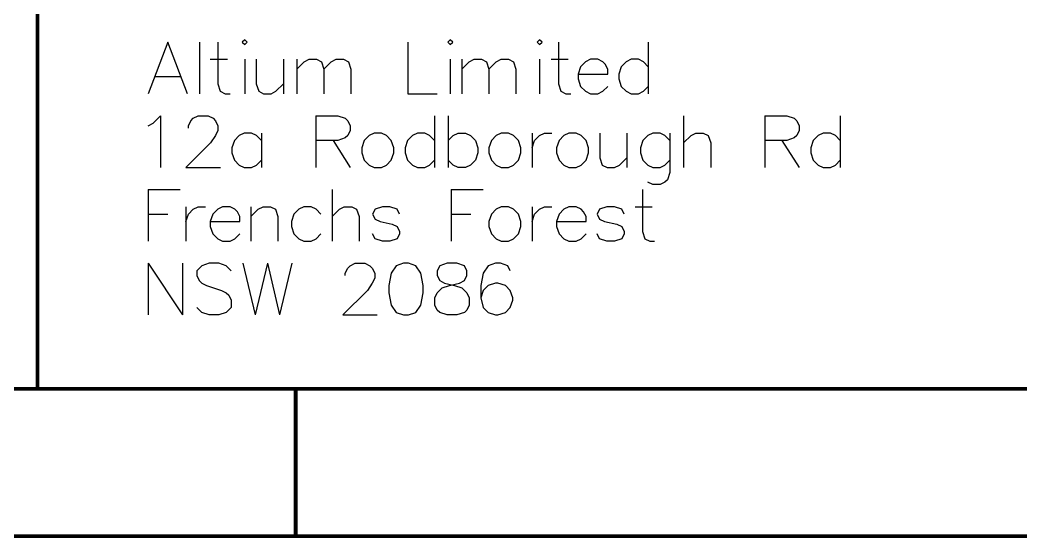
# Model space of a CAD drawing. Header units: millimetres. Extents: x 0.2 to 11.7, y 0.2 to 7.8.
# Drawn here: x 5.576 to 6.933, y 0.198 to 0.9 of the extents above; entities that cross this region are included whole.
import ezdxf

# ---------------------------------------------------------------- set-up
doc = ezdxf.new("R2010")
doc.units = ezdxf.units.MM
doc.header["$MEASUREMENT"] = 0
doc.layers.add('Mechanical16', color=56, linetype='Continuous')

msp = doc.modelspace()

# ---------------------------------------------------------------- linework, layer by layer
at = {"layer": 'Mechanical16'}
for p, q in [((5.7767, 0.87), (5.75, 0.8)), ((5.8033, 0.8), (5.7767, 0.87)), ((5.8197, 0.87), (5.8197, 0.8)), ((5.8443, 0.87), (5.8443, 0.8133)), ((5.881, 0.8733), (5.8776, 0.87)), ((5.8776, 0.87), (5.881, 0.8667)), ((5.8843, 0.87), (5.881, 0.8733)), ((5.881, 0.8667), (5.8843, 0.87)), ((6.1019, 0.87), (6.1019, 0.8)), ((6.1596, 0.8733), (6.1562, 0.87)), ((6.1562, 0.87), (6.1596, 0.8667)), ((6.1629, 0.87), (6.1596, 0.8733)), ((6.1596, 0.8667), (6.1629, 0.87)), ((6.2806, 0.8733), (6.2772, 0.87)), ((6.2772, 0.87), (6.2806, 0.8667)), ((6.2839, 0.87), (6.2806, 0.8733)), ((6.2806, 0.8667), (6.2839, 0.87)), ((6.3062, 0.87), (6.3062, 0.8133)), ((6.4279, 0.87), (6.4279, 0.8)), ((5.8343, 0.8467), (5.8576, 0.8467)), ((5.881, 0.8467), (5.881, 0.8)), ((5.8966, 0.8467), (5.8966, 0.8133)), ((5.9333, 0.8467), (5.9333, 0.8)), ((5.9516, 0.8467), (5.9516, 0.8)), ((5.9516, 0.8333), (5.9616, 0.8433)), ((5.9616, 0.8433), (5.9683, 0.8467)), ((5.9683, 0.8467), (5.9783, 0.8467)), ((5.9783, 0.8467), (5.9849, 0.8433)), ((5.9849, 0.8433), (5.9883, 0.8333)), ((5.9883, 0.8333), (5.9983, 0.8433)), ((5.9983, 0.8433), (6.0049, 0.8467)), ((6.0049, 0.8467), (6.0149, 0.8467)), ((6.0149, 0.8467), (6.0216, 0.8433)), ((6.0216, 0.8433), (6.0249, 0.8333)), ((6.1596, 0.8467), (6.1596, 0.8)), ((6.1752, 0.8467), (6.1752, 0.8)), ((6.1752, 0.8333), (6.1852, 0.8433)), ((6.1852, 0.8433), (6.1919, 0.8467)), ((6.1919, 0.8467), (6.2019, 0.8467)), ((6.2019, 0.8467), (6.2086, 0.8433)), ((6.2086, 0.8433), (6.2119, 0.8333)), ((6.2119, 0.8333), (6.2219, 0.8433)), ((6.2219, 0.8433), (6.2286, 0.8467)), ((6.2286, 0.8467), (6.2386, 0.8467)), ((6.2386, 0.8467), (6.2452, 0.8433)), ((6.2452, 0.8433), (6.2486, 0.8333)), ((6.2806, 0.8467), (6.2806, 0.8)), ((6.2962, 0.8467), (6.3195, 0.8467)), ((6.3429, 0.8433), (6.3362, 0.8367)), ((6.3495, 0.8467), (6.3429, 0.8433)), ((6.3595, 0.8467), (6.3495, 0.8467)), ((6.3662, 0.8433), (6.3595, 0.8467)), ((6.3695, 0.84), (6.3662, 0.8433)), ((6.3979, 0.8433), (6.3912, 0.8367)), ((6.4045, 0.8467), (6.3979, 0.8433)), ((6.4145, 0.8467), (6.4045, 0.8467)), ((6.4212, 0.8433), (6.4145, 0.8467)), ((6.4279, 0.8367), (6.4212, 0.8433)), ((5.9883, 0.8333), (5.9883, 0.8)), ((6.0249, 0.8333), (6.0249, 0.8)), ((6.2119, 0.8333), (6.2119, 0.8)), ((6.2486, 0.8333), (6.2486, 0.8)), ((6.3362, 0.8367), (6.3329, 0.8267)), ((6.3729, 0.8333), (6.3695, 0.84)), ((6.3729, 0.8267), (6.3729, 0.8333)), ((6.3912, 0.8367), (6.3879, 0.8267)), ((5.76, 0.8233), (5.7933, 0.8233)), ((6.3329, 0.8267), (6.3729, 0.8267)), ((6.3329, 0.8267), (6.3329, 0.82)), ((6.3329, 0.82), (6.3362, 0.81)), ((6.3879, 0.8267), (6.3879, 0.82)), ((6.3879, 0.82), (6.3912, 0.81)), ((5.8443, 0.8133), (5.8476, 0.8033)), ((5.8476, 0.8033), (5.8543, 0.8)), ((5.8966, 0.8133), (5.9, 0.8033)), ((5.9, 0.8033), (5.9066, 0.8)), ((5.9166, 0.8), (5.9233, 0.8033)), ((5.9233, 0.8033), (5.9333, 0.8133)), ((6.3062, 0.8133), (6.3095, 0.8033)), ((6.3095, 0.8033), (6.3162, 0.8)), ((6.3362, 0.81), (6.3429, 0.8033)), ((6.3429, 0.8033), (6.3495, 0.8)), ((6.3595, 0.8), (6.3662, 0.8033)), ((6.3662, 0.8033), (6.3729, 0.81)), ((6.3912, 0.81), (6.3979, 0.8033)), ((6.3979, 0.8033), (6.4045, 0.8)), ((6.4145, 0.8), (6.4212, 0.8033)), ((6.4212, 0.8033), (6.4279, 0.81)), ((5.8543, 0.8), (5.861, 0.8)), ((5.9066, 0.8), (5.9166, 0.8)), ((6.1019, 0.8), (6.1419, 0.8)), ((6.3162, 0.8), (6.3229, 0.8)), ((6.3495, 0.8), (6.3595, 0.8)), ((6.4045, 0.8), (6.4145, 0.8)), ((5.75, 0.7567), (5.7567, 0.76)), ((5.7567, 0.76), (5.7667, 0.77)), ((5.7667, 0.77), (5.7667, 0.7)), ((5.8047, 0.7567), (5.808, 0.7633)), ((5.808, 0.7633), (5.8113, 0.7667)), ((5.8113, 0.7667), (5.818, 0.77)), ((5.818, 0.77), (5.8313, 0.77)), ((5.8313, 0.77), (5.838, 0.7667)), ((5.838, 0.7667), (5.8413, 0.7633)), ((5.8413, 0.7633), (5.8446, 0.7567)), ((5.9773, 0.77), (5.9773, 0.7)), ((5.9773, 0.77), (6.0073, 0.77)), ((6.0073, 0.77), (6.0173, 0.7667)), ((6.0173, 0.7667), (6.0206, 0.7633)), ((6.0206, 0.7633), (6.0239, 0.7567)), ((6.1383, 0.77), (6.1383, 0.7)), ((6.1569, 0.77), (6.1569, 0.7)), ((6.4758, 0.77), (6.4758, 0.7)), ((6.5858, 0.77), (6.5858, 0.7)), ((6.5858, 0.77), (6.6158, 0.77)), ((6.6158, 0.77), (6.6258, 0.7667)), ((6.6258, 0.7667), (6.6291, 0.7633)), ((6.6291, 0.7633), (6.6325, 0.7567)), ((6.6881, 0.77), (6.6881, 0.7)), ((5.8047, 0.7533), (5.8047, 0.7567)), ((5.8446, 0.75), (5.8413, 0.7433)), ((5.8446, 0.7567), (5.8446, 0.75)), ((5.8803, 0.7467), (5.8736, 0.7433)), ((5.8903, 0.7467), (5.8803, 0.7467)), ((5.897, 0.7433), (5.8903, 0.7467)), ((5.9036, 0.7467), (5.9036, 0.7)), ((6.0239, 0.75), (6.0206, 0.7433)), ((6.0239, 0.7567), (6.0239, 0.75)), ((6.0563, 0.7467), (6.0496, 0.7433)), ((6.0663, 0.7467), (6.0563, 0.7467)), ((6.0729, 0.7433), (6.0663, 0.7467)), ((6.1149, 0.7467), (6.1083, 0.7433)), ((6.1249, 0.7467), (6.1149, 0.7467)), ((6.1316, 0.7433), (6.1249, 0.7467)), ((6.1636, 0.7433), (6.1702, 0.7467)), ((6.1702, 0.7467), (6.1802, 0.7467)), ((6.1802, 0.7467), (6.1869, 0.7433)), ((6.2286, 0.7467), (6.2219, 0.7433)), ((6.2386, 0.7467), (6.2286, 0.7467)), ((6.2452, 0.7433), (6.2386, 0.7467)), ((6.2706, 0.7467), (6.2706, 0.7)), ((6.2806, 0.7433), (6.2872, 0.7467)), ((6.2872, 0.7467), (6.2972, 0.7467)), ((6.3202, 0.7467), (6.3135, 0.7433)), ((6.3302, 0.7467), (6.3202, 0.7467)), ((6.3369, 0.7433), (6.3302, 0.7467)), ((6.3622, 0.7467), (6.3622, 0.7133)), ((6.3989, 0.7467), (6.3989, 0.7)), ((6.4339, 0.7467), (6.4272, 0.7433)), ((6.4439, 0.7467), (6.4339, 0.7467)), ((6.4505, 0.7433), (6.4439, 0.7467)), ((6.4572, 0.7467), (6.4572, 0.6933)), ((6.4858, 0.7433), (6.4925, 0.7467)), ((6.4925, 0.7467), (6.5025, 0.7467)), ((6.5025, 0.7467), (6.5092, 0.7433)), ((6.6325, 0.75), (6.6291, 0.7433)), ((6.6325, 0.7567), (6.6325, 0.75)), ((6.6648, 0.7467), (6.6581, 0.7433)), ((6.6748, 0.7467), (6.6648, 0.7467)), ((6.6815, 0.7433), (6.6748, 0.7467)), ((5.8346, 0.7333), (5.8013, 0.7)), ((5.8413, 0.7433), (5.8346, 0.7333)), ((5.867, 0.7367), (5.8636, 0.7267)), ((5.8736, 0.7433), (5.867, 0.7367)), ((5.9036, 0.7367), (5.897, 0.7433)), ((6.0073, 0.7367), (5.9773, 0.7367)), ((6.0006, 0.7367), (6.0239, 0.7)), ((6.0173, 0.74), (6.0073, 0.7367)), ((6.0206, 0.7433), (6.0173, 0.74)), ((6.0429, 0.7367), (6.0396, 0.7267)), ((6.0496, 0.7433), (6.0429, 0.7367)), ((6.0796, 0.7367), (6.0729, 0.7433)), ((6.0829, 0.7267), (6.0796, 0.7367)), ((6.1016, 0.7367), (6.0983, 0.7267)), ((6.1083, 0.7433), (6.1016, 0.7367)), ((6.1383, 0.7367), (6.1316, 0.7433)), ((6.1569, 0.7367), (6.1636, 0.7433)), ((6.1869, 0.7433), (6.1936, 0.7367)), ((6.1936, 0.7367), (6.1969, 0.7267)), ((6.2152, 0.7367), (6.2119, 0.7267)), ((6.2219, 0.7433), (6.2152, 0.7367)), ((6.2519, 0.7367), (6.2452, 0.7433)), ((6.2552, 0.7267), (6.2519, 0.7367)), ((6.2706, 0.7267), (6.2739, 0.7367)), ((6.2739, 0.7367), (6.2806, 0.7433)), ((6.3069, 0.7367), (6.3035, 0.7267)), ((6.3135, 0.7433), (6.3069, 0.7367)), ((6.3435, 0.7367), (6.3369, 0.7433)), ((6.3469, 0.7267), (6.3435, 0.7367)), ((6.4205, 0.7367), (6.4172, 0.7267)), ((6.4272, 0.7433), (6.4205, 0.7367)), ((6.4572, 0.7367), (6.4505, 0.7433)), ((6.4758, 0.7333), (6.4858, 0.7433)), ((6.5092, 0.7433), (6.5125, 0.7333)), ((6.5125, 0.7333), (6.5125, 0.7)), ((6.6158, 0.7367), (6.5858, 0.7367)), ((6.6091, 0.7367), (6.6325, 0.7)), ((6.6258, 0.74), (6.6158, 0.7367)), ((6.6291, 0.7433), (6.6258, 0.74)), ((6.6515, 0.7367), (6.6481, 0.7267)), ((6.6581, 0.7433), (6.6515, 0.7367)), ((6.6881, 0.7367), (6.6815, 0.7433)), ((5.8636, 0.7267), (5.8636, 0.72)), ((5.8636, 0.72), (5.867, 0.71)), ((6.0396, 0.7267), (6.0396, 0.72)), ((6.0396, 0.72), (6.0429, 0.71)), ((6.0796, 0.71), (6.0829, 0.72)), ((6.0829, 0.72), (6.0829, 0.7267)), ((6.0983, 0.7267), (6.0983, 0.72)), ((6.0983, 0.72), (6.1016, 0.71)), ((6.1969, 0.72), (6.1936, 0.71)), ((6.1969, 0.7267), (6.1969, 0.72)), ((6.2119, 0.7267), (6.2119, 0.72)), ((6.2119, 0.72), (6.2152, 0.71)), ((6.2519, 0.71), (6.2552, 0.72)), ((6.2552, 0.72), (6.2552, 0.7267)), ((6.3035, 0.7267), (6.3035, 0.72)), ((6.3035, 0.72), (6.3069, 0.71)), ((6.3435, 0.71), (6.3469, 0.72)), ((6.3469, 0.72), (6.3469, 0.7267)), ((6.4172, 0.7267), (6.4172, 0.72)), ((6.4172, 0.72), (6.4205, 0.71)), ((6.6481, 0.7267), (6.6481, 0.72)), ((6.6481, 0.72), (6.6515, 0.71)), ((5.867, 0.71), (5.8736, 0.7033)), ((5.897, 0.7033), (5.9036, 0.71)), ((6.0429, 0.71), (6.0496, 0.7033)), ((6.0729, 0.7033), (6.0796, 0.71)), ((6.1016, 0.71), (6.1083, 0.7033)), ((6.1316, 0.7033), (6.1383, 0.71)), ((6.1636, 0.7033), (6.1569, 0.71)), ((6.1936, 0.71), (6.1869, 0.7033)), ((6.2152, 0.71), (6.2219, 0.7033)), ((6.2452, 0.7033), (6.2519, 0.71)), ((6.3069, 0.71), (6.3135, 0.7033)), ((6.3369, 0.7033), (6.3435, 0.71)), ((6.3622, 0.7133), (6.3655, 0.7033)), ((6.3889, 0.7033), (6.3989, 0.7133)), ((6.4205, 0.71), (6.4272, 0.7033)), ((6.4505, 0.7033), (6.4572, 0.71)), ((6.6515, 0.71), (6.6581, 0.7033)), ((6.6815, 0.7033), (6.6881, 0.71)), ((5.8013, 0.7), (5.848, 0.7)), ((5.8736, 0.7033), (5.8803, 0.7)), ((5.8803, 0.7), (5.8903, 0.7)), ((5.8903, 0.7), (5.897, 0.7033)), ((6.0496, 0.7033), (6.0563, 0.7)), ((6.0563, 0.7), (6.0663, 0.7)), ((6.0663, 0.7), (6.0729, 0.7033)), ((6.1083, 0.7033), (6.1149, 0.7)), ((6.1149, 0.7), (6.1249, 0.7)), ((6.1249, 0.7), (6.1316, 0.7033)), ((6.1702, 0.7), (6.1636, 0.7033)), ((6.1802, 0.7), (6.1702, 0.7)), ((6.1869, 0.7033), (6.1802, 0.7)), ((6.2219, 0.7033), (6.2286, 0.7)), ((6.2286, 0.7), (6.2386, 0.7)), ((6.2386, 0.7), (6.2452, 0.7033)), ((6.3135, 0.7033), (6.3202, 0.7)), ((6.3202, 0.7), (6.3302, 0.7)), ((6.3302, 0.7), (6.3369, 0.7033)), ((6.3655, 0.7033), (6.3722, 0.7)), ((6.3722, 0.7), (6.3822, 0.7)), ((6.3822, 0.7), (6.3889, 0.7033)), ((6.4272, 0.7033), (6.4339, 0.7)), ((6.4339, 0.7), (6.4439, 0.7)), ((6.4439, 0.7), (6.4505, 0.7033)), ((6.4572, 0.6933), (6.4538, 0.6833)), ((6.6581, 0.7033), (6.6648, 0.7)), ((6.6648, 0.7), (6.6748, 0.7)), ((6.6748, 0.7), (6.6815, 0.7033)), ((6.4339, 0.6767), (6.4272, 0.68)), ((6.4505, 0.68), (6.4439, 0.6767)), ((6.4538, 0.6833), (6.4505, 0.68)), ((5.75, 0.67), (5.75, 0.6)), ((5.75, 0.67), (5.7933, 0.67)), ((5.9993, 0.67), (5.9993, 0.6)), ((6.1606, 0.67), (6.1606, 0.6)), ((6.1606, 0.67), (6.2039, 0.67)), ((6.4199, 0.67), (6.4199, 0.6133)), ((6.4439, 0.6767), (6.4339, 0.6767)), ((5.8013, 0.6467), (5.8013, 0.6)), ((5.8047, 0.6367), (5.8113, 0.6433)), ((5.8113, 0.6433), (5.818, 0.6467)), ((5.818, 0.6467), (5.828, 0.6467)), ((5.8443, 0.6433), (5.8376, 0.6367)), ((5.851, 0.6467), (5.8443, 0.6433)), ((5.861, 0.6467), (5.851, 0.6467)), ((5.8676, 0.6433), (5.861, 0.6467)), ((5.871, 0.64), (5.8676, 0.6433)), ((5.8743, 0.6333), (5.871, 0.64)), ((5.8893, 0.6467), (5.8893, 0.6)), ((5.8893, 0.6333), (5.8993, 0.6433)), ((5.8993, 0.6433), (5.906, 0.6467)), ((5.906, 0.6467), (5.916, 0.6467)), ((5.916, 0.6467), (5.9226, 0.6433)), ((5.9226, 0.6433), (5.926, 0.6333)), ((5.9543, 0.6433), (5.9476, 0.6367)), ((5.961, 0.6467), (5.9543, 0.6433)), ((5.971, 0.6467), (5.961, 0.6467)), ((5.9776, 0.6433), (5.971, 0.6467)), ((5.9843, 0.6367), (5.9776, 0.6433)), ((5.9993, 0.6333), (6.0093, 0.6433)), ((6.0093, 0.6433), (6.0159, 0.6467)), ((6.0159, 0.6467), (6.0259, 0.6467)), ((6.0259, 0.6467), (6.0326, 0.6433)), ((6.0326, 0.6433), (6.0359, 0.6333)), ((6.0576, 0.6433), (6.0543, 0.6367)), ((6.0676, 0.6467), (6.0576, 0.6433)), ((6.0776, 0.6467), (6.0676, 0.6467)), ((6.0876, 0.6433), (6.0776, 0.6467)), ((6.0909, 0.6367), (6.0876, 0.6433)), ((6.2219, 0.6433), (6.2152, 0.6367)), ((6.2286, 0.6467), (6.2219, 0.6433)), ((6.2386, 0.6467), (6.2286, 0.6467)), ((6.2452, 0.6433), (6.2386, 0.6467)), ((6.2519, 0.6367), (6.2452, 0.6433)), ((6.2706, 0.6467), (6.2706, 0.6)), ((6.2739, 0.6367), (6.2806, 0.6433)), ((6.2806, 0.6433), (6.2872, 0.6467)), ((6.2872, 0.6467), (6.2972, 0.6467)), ((6.3135, 0.6433), (6.3069, 0.6367)), ((6.3202, 0.6467), (6.3135, 0.6433)), ((6.3302, 0.6467), (6.3202, 0.6467)), ((6.3369, 0.6433), (6.3302, 0.6467)), ((6.3402, 0.64), (6.3369, 0.6433)), ((6.3435, 0.6333), (6.3402, 0.64)), ((6.3619, 0.6433), (6.3585, 0.6367)), ((6.3719, 0.6467), (6.3619, 0.6433)), ((6.3819, 0.6467), (6.3719, 0.6467)), ((6.3919, 0.6433), (6.3819, 0.6467)), ((6.3952, 0.6367), (6.3919, 0.6433)), ((6.4099, 0.6467), (6.4332, 0.6467)), ((5.75, 0.6367), (5.7767, 0.6367)), ((5.8013, 0.6267), (5.8047, 0.6367)), ((5.8376, 0.6367), (5.8343, 0.6267)), ((5.8343, 0.6267), (5.8743, 0.6267)), ((5.8343, 0.6267), (5.8343, 0.62)), ((5.8743, 0.6267), (5.8743, 0.6333)), ((5.926, 0.6333), (5.926, 0.6)), ((5.9476, 0.6367), (5.9443, 0.6267)), ((5.9443, 0.6267), (5.9443, 0.62)), ((6.0359, 0.6333), (6.0359, 0.6)), ((6.0543, 0.6367), (6.0576, 0.63)), ((6.0576, 0.63), (6.0643, 0.6267)), ((6.0643, 0.6267), (6.0809, 0.6233)), ((6.1606, 0.6367), (6.1872, 0.6367)), ((6.2152, 0.6367), (6.2119, 0.6267)), ((6.2119, 0.6267), (6.2119, 0.62)), ((6.2552, 0.6267), (6.2519, 0.6367)), ((6.2552, 0.62), (6.2552, 0.6267)), ((6.2706, 0.6267), (6.2739, 0.6367)), ((6.3069, 0.6367), (6.3035, 0.6267)), ((6.3035, 0.6267), (6.3435, 0.6267)), ((6.3035, 0.6267), (6.3035, 0.62)), ((6.3435, 0.6267), (6.3435, 0.6333)), ((6.3585, 0.6367), (6.3619, 0.63)), ((6.3619, 0.63), (6.3685, 0.6267)), ((6.3685, 0.6267), (6.3852, 0.6233)), ((5.8343, 0.62), (5.8376, 0.61)), ((5.9443, 0.62), (5.9476, 0.61)), ((6.0809, 0.6233), (6.0876, 0.62)), ((6.0876, 0.62), (6.0909, 0.6133)), ((6.0909, 0.6133), (6.0909, 0.61)), ((6.2119, 0.62), (6.2152, 0.61)), ((6.2519, 0.61), (6.2552, 0.62)), ((6.3035, 0.62), (6.3069, 0.61)), ((6.3852, 0.6233), (6.3919, 0.62)), ((6.3919, 0.62), (6.3952, 0.6133)), ((6.3952, 0.6133), (6.3952, 0.61)), ((6.4199, 0.6133), (6.4232, 0.6033)), ((5.8376, 0.61), (5.8443, 0.6033)), ((5.8443, 0.6033), (5.851, 0.6)), ((5.851, 0.6), (5.861, 0.6)), ((5.861, 0.6), (5.8676, 0.6033)), ((5.8676, 0.6033), (5.8743, 0.61)), ((5.9476, 0.61), (5.9543, 0.6033)), ((5.9543, 0.6033), (5.961, 0.6)), ((5.961, 0.6), (5.971, 0.6)), ((5.971, 0.6), (5.9776, 0.6033)), ((5.9776, 0.6033), (5.9843, 0.61)), ((6.0576, 0.6033), (6.0543, 0.61)), ((6.0676, 0.6), (6.0576, 0.6033)), ((6.0776, 0.6), (6.0676, 0.6)), ((6.0876, 0.6033), (6.0776, 0.6)), ((6.0909, 0.61), (6.0876, 0.6033)), ((6.2152, 0.61), (6.2219, 0.6033)), ((6.2219, 0.6033), (6.2286, 0.6)), ((6.2286, 0.6), (6.2386, 0.6)), ((6.2386, 0.6), (6.2452, 0.6033)), ((6.2452, 0.6033), (6.2519, 0.61)), ((6.3069, 0.61), (6.3135, 0.6033)), ((6.3135, 0.6033), (6.3202, 0.6)), ((6.3202, 0.6), (6.3302, 0.6)), ((6.3302, 0.6), (6.3369, 0.6033)), ((6.3369, 0.6033), (6.3435, 0.61)), ((6.3619, 0.6033), (6.3585, 0.61)), ((6.3719, 0.6), (6.3619, 0.6033)), ((6.3819, 0.6), (6.3719, 0.6)), ((6.3919, 0.6033), (6.3819, 0.6)), ((6.3952, 0.61), (6.3919, 0.6033)), ((6.4232, 0.6033), (6.4299, 0.6)), ((6.4299, 0.6), (6.4365, 0.6)), ((5.75, 0.57), (5.75, 0.5)), ((5.75, 0.57), (5.7967, 0.5)), ((5.7967, 0.57), (5.7967, 0.5)), ((5.8326, 0.57), (5.8227, 0.5667)), ((5.846, 0.57), (5.8326, 0.57)), ((5.856, 0.5667), (5.846, 0.57)), ((5.8783, 0.57), (5.895, 0.5)), ((5.9116, 0.57), (5.895, 0.5)), ((5.9116, 0.57), (5.9283, 0.5)), ((5.945, 0.57), (5.9283, 0.5)), ((6.0239, 0.5667), (6.0306, 0.57)), ((6.0306, 0.57), (6.0439, 0.57)), ((6.0439, 0.57), (6.0506, 0.5667)), ((6.0963, 0.57), (6.0863, 0.5667)), ((6.1029, 0.57), (6.0963, 0.57)), ((6.1129, 0.5667), (6.1029, 0.57)), ((6.1552, 0.57), (6.1452, 0.5667)), ((6.1686, 0.57), (6.1552, 0.57)), ((6.1786, 0.5667), (6.1686, 0.57)), ((6.2209, 0.57), (6.2109, 0.5667)), ((6.2276, 0.57), (6.2209, 0.57)), ((6.2376, 0.5667), (6.2276, 0.57)), ((5.8227, 0.5667), (5.816, 0.56)), ((5.816, 0.56), (5.816, 0.5533)), ((5.8626, 0.56), (5.856, 0.5667)), ((6.0173, 0.5567), (6.0206, 0.5633)), ((6.0173, 0.5533), (6.0173, 0.5567)), ((6.0206, 0.5633), (6.0239, 0.5667)), ((6.0506, 0.5667), (6.0539, 0.5633)), ((6.0539, 0.5633), (6.0573, 0.5567)), ((6.0573, 0.5567), (6.0573, 0.55)), ((6.0796, 0.5567), (6.0763, 0.54)), ((6.0863, 0.5667), (6.0796, 0.5567)), ((6.1196, 0.5567), (6.1129, 0.5667)), ((6.1229, 0.54), (6.1196, 0.5567)), ((6.1452, 0.5667), (6.1419, 0.56)), ((6.1419, 0.56), (6.1419, 0.5533)), ((6.1819, 0.56), (6.1786, 0.5667)), ((6.1819, 0.5533), (6.1819, 0.56)), ((6.2042, 0.5567), (6.2009, 0.54)), ((6.2109, 0.5667), (6.2042, 0.5567)), ((6.2409, 0.56), (6.2376, 0.5667)), ((5.816, 0.5533), (5.8193, 0.5467)), ((5.8193, 0.5467), (5.8227, 0.5433)), ((5.8227, 0.5433), (5.8293, 0.54)), ((6.0539, 0.5433), (6.0473, 0.5333)), ((6.0573, 0.55), (6.0539, 0.5433)), ((6.1419, 0.5533), (6.1452, 0.5467)), ((6.1452, 0.5467), (6.1519, 0.5433)), ((6.1519, 0.5433), (6.1652, 0.54)), ((6.1586, 0.54), (6.1719, 0.5433)), ((6.1719, 0.5433), (6.1786, 0.5467)), ((6.1786, 0.5467), (6.1819, 0.5533)), ((6.2209, 0.5433), (6.2109, 0.54)), ((6.2242, 0.5433), (6.2209, 0.5433)), ((6.2342, 0.54), (6.2242, 0.5433)), ((5.8293, 0.54), (5.8493, 0.5333)), ((5.8493, 0.5333), (5.856, 0.53)), ((5.856, 0.53), (5.8593, 0.5267)), ((6.0473, 0.5333), (6.0139, 0.5)), ((6.0763, 0.54), (6.0763, 0.53)), ((6.0763, 0.53), (6.0796, 0.5133)), ((6.1196, 0.5133), (6.1229, 0.53)), ((6.1229, 0.53), (6.1229, 0.54)), ((6.1386, 0.5233), (6.1419, 0.53)), ((6.1419, 0.53), (6.1486, 0.5367)), ((6.1486, 0.5367), (6.1586, 0.54)), ((6.1652, 0.54), (6.1752, 0.5367)), ((6.1752, 0.5367), (6.1819, 0.53)), ((6.1819, 0.53), (6.1852, 0.5233)), ((6.2009, 0.54), (6.2009, 0.5233)), ((6.2042, 0.5333), (6.2009, 0.5233)), ((6.2109, 0.54), (6.2042, 0.5333)), ((6.2409, 0.5333), (6.2342, 0.54)), ((6.2442, 0.5233), (6.2409, 0.5333)), ((5.8593, 0.5267), (5.8626, 0.52)), ((5.8626, 0.52), (5.8626, 0.51)), ((6.1386, 0.5133), (6.1386, 0.5233)), ((6.1852, 0.5233), (6.1852, 0.5133)), ((6.2009, 0.5233), (6.2042, 0.51)), ((6.2409, 0.51), (6.2442, 0.52)), ((6.2442, 0.52), (6.2442, 0.5233)), ((5.8227, 0.5033), (5.816, 0.51)), ((5.8326, 0.5), (5.8227, 0.5033)), ((5.856, 0.5033), (5.846, 0.5)), ((5.8626, 0.51), (5.856, 0.5033)), ((6.0796, 0.5133), (6.0863, 0.5033)), ((6.0863, 0.5033), (6.0963, 0.5)), ((6.1029, 0.5), (6.1129, 0.5033)), ((6.1129, 0.5033), (6.1196, 0.5133)), ((6.1419, 0.5067), (6.1386, 0.5133)), ((6.1452, 0.5033), (6.1419, 0.5067)), ((6.1552, 0.5), (6.1452, 0.5033)), ((6.1786, 0.5033), (6.1686, 0.5)), ((6.1819, 0.5067), (6.1786, 0.5033)), ((6.1852, 0.5133), (6.1819, 0.5067)), ((6.2042, 0.51), (6.2109, 0.5033)), ((6.2109, 0.5033), (6.2209, 0.5)), ((6.2242, 0.5), (6.2342, 0.5033)), ((6.2342, 0.5033), (6.2409, 0.51)), ((5.846, 0.5), (5.8326, 0.5)), ((6.0139, 0.5), (6.0606, 0.5)), ((6.0963, 0.5), (6.1029, 0.5)), ((6.1686, 0.5), (6.1552, 0.5)), ((6.2209, 0.5), (6.2242, 0.5))]:
    msp.add_line(p, q, dxfattribs=at)
at = {"layer": 'Mechanical16', "const_width": 0.005}
for points in [[(5.6, 0.4), (5.6, 1.6)], [(0.4, 0.4), (11.5, 0.4)], [(5.6, 0.4), (7, 0.4)], [(5.95, 0.2), (5.95, 0.4)], [(0.2, 0.2), (11.7, 0.2)]]:
    msp.add_lwpolyline(points, dxfattribs=at)
at = {"layer": 'Mechanical16', "const_width": 0.0025}
for points in [[(5.5987, 0.4, 1), (5.6013, 0.4, 1)], [(5.5987, 0.4, 1), (5.6013, 0.4, 1)], [(5.9488, 0.4, 1), (5.9512, 0.4, 1)], [(5.9488, 0.2, 1), (5.9512, 0.2, 1)]]:
    msp.add_lwpolyline(points, format="xyb", close=True, dxfattribs=at)

doc.saveas('drawing.dxf')
